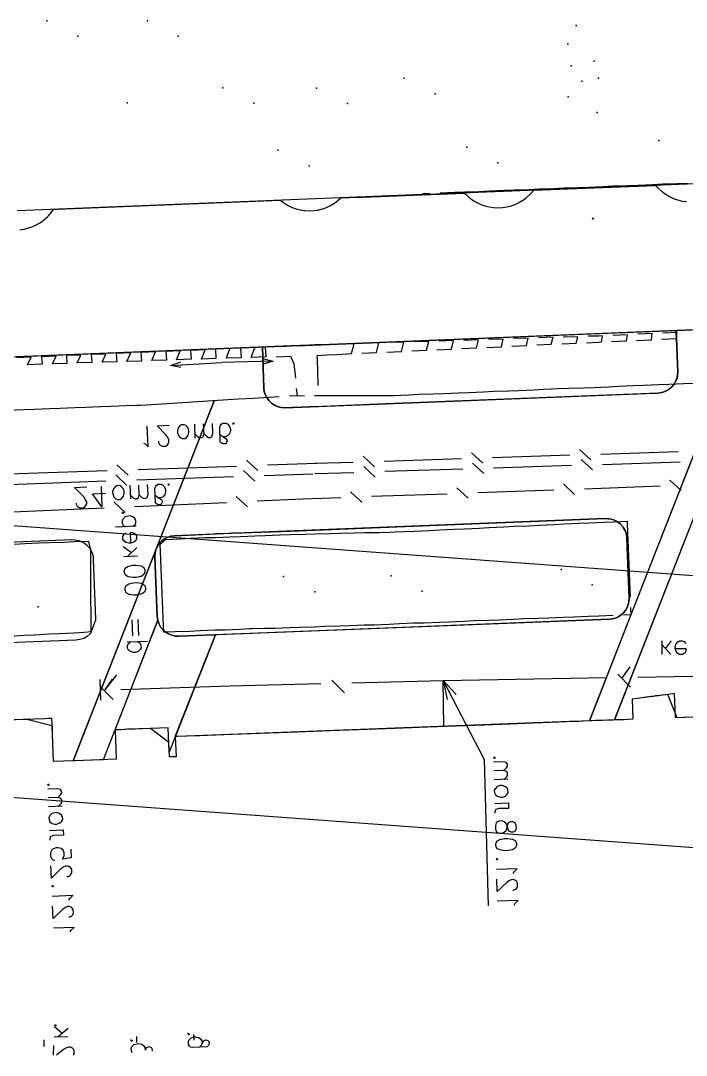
# Model space of a CAD drawing. Header units: metres. Extents: x 131 to 658, y 22 to 173.
# Drawn here: x 258.3 to 292.2, y 30.8 to 83.5 of the extents above; entities that cross this region are included whole.
import ezdxf

# ---------------------------------------------------------------- set-up
doc = ezdxf.new("R2010")
doc.units = ezdxf.units.M
for name, color, linetype in [('BOUNDARY', 7, 'Continuous'), ('BUILDING', 7, 'Continuous'), ('CURB', 7, 'Continuous'), ('ELECTR_CABLE', 7, 'Continuous'), ('ELECTR_CABLE_COMM', 7, 'Continuous'), ('GRASS', 7, 'Continuous'), ('OVERHEAD_POWER_LINE', 7, 'Continuous'), ('ROAD', 7, 'Continuous'), ('SEWER', 7, 'Continuous'), ('SIDEWALK_PATH', 7, 'Continuous'), ('TREE', 7, 'Continuous'), ('WATER_PIPELINE', 7, 'Continuous')]:
    doc.layers.add(name, color=color, linetype=linetype)

msp = doc.modelspace()

# ---------------------------------------------------------------- linework, layer by layer
at = {"layer": 'BOUNDARY'}
msp.add_lwpolyline([(295.107, 48.101), (291.778, 47.979), (291.301, 49.155), (289.481, 48.933), (289.481, 48.933), (289.526, 47.901), (289.526, 47.901), (289.06, 47.879), (287.395, 47.823), (284.066, 47.69), (282.402, 47.624), (279.072, 47.502), (277.408, 47.435), (274.079, 47.313), (272.414, 47.246), (269.085, 47.124), (267.421, 47.058), (266.189, 47.013), (266.189, 47.013), (266.234, 45.981), (266.234, 45.981), (265.89, 45.981), (265.89, 45.981), (265.867, 46.714), (264.924, 47.435), (263.115, 47.357), (263.115, 47.357), (263.171, 45.859), (263.171, 45.859), (263.149, 45.859), (261.484, 45.804), (259.975, 45.737), (259.975, 45.737), (259.908, 47.568), (258.61, 47.89), (256.335, 47.812)], dxfattribs=at)
at = {"layer": 'BUILDING'}
msp.add_lwpolyline([(366.981, 35.872), (247.865, 44.644), (248.882, 58.456), (367.998, 49.685)], close=True, dxfattribs=at)
at = {"layer": 'CURB'}
for points in [[(279.694, 74.755), (280.437, 74.788), (280.959, 74.811), (281.691, 74.833), (282.224, 74.855), (282.956, 74.888), (283.478, 74.911), (284.221, 74.933), (284.743, 74.955), (285.486, 74.988), (286.008, 75.01), (286.74, 75.033), (287.262, 75.055), (288.005, 75.088), (288.527, 75.11), (289.27, 75.132), (289.792, 75.155), (290.524, 75.188), (291.057, 75.21), (291.789, 75.232), (292.311, 75.255)], [(278.806, 74.722), (279.05, 74.733), (279.05, 74.733), (279.106, 74.733), (279.106, 74.733), (279.172, 74.733)], [(289.714, 67.232), (290.469, 67.265), (290.513, 67.576), (289.77, 67.542)], [(290.99, 67.287), (291.734, 67.32), (291.778, 67.631), (291.046, 67.598)], [(273.48, 64.923), (273.458, 65.678), (273.435, 66.2), (273.435, 66.211), (273.435, 66.211), (273.424, 66.466), (273.424, 66.466), (273.901, 66.488), (274.434, 66.51), (275.178, 66.555), (275.311, 67.054), (274.567, 67.032), (274.046, 67.021), (273.302, 66.999), (272.781, 66.976), (272.747, 66.976), (272.747, 66.976), (272.037, 66.943), (271.516, 66.921), (270.772, 66.888), (270.805, 66.388), (270.062, 66.355), (270.239, 66.865), (269.507, 66.832), (269.54, 66.344), (268.797, 66.322), (268.974, 66.81), (268.231, 66.777), (268.264, 66.299), (267.521, 66.277), (267.709, 66.754), (266.966, 66.721), (266.999, 66.266), (266.256, 66.244), (266.444, 66.699), (265.701, 66.666), (265.734, 66.222), (264.991, 66.2), (265.179, 66.643), (264.436, 66.61), (264.469, 66.177), (263.726, 66.155), (263.914, 66.588), (263.171, 66.566), (263.204, 66.144), (262.461, 66.122), (262.649, 66.532), (261.906, 66.51), (261.928, 66.1), (261.185, 66.078), (261.373, 66.477), (260.641, 66.455), (260.663, 66.055), (259.919, 66.033), (260.108, 66.433), (259.365, 66.399), (259.398, 66.022), (258.654, 65.989), (258.843, 66.377), (258.1, 66.344)], [(275.699, 66.577), (276.454, 66.61), (276.576, 67.098), (275.832, 67.076)], [(276.975, 66.632), (277.73, 66.666), (277.852, 67.143), (277.108, 67.121)], [(278.251, 66.699), (279.006, 66.732), (279.117, 67.176), (278.373, 67.154)], [(279.527, 66.754), (280.271, 66.788), (280.382, 67.221), (279.638, 67.198)], [(280.792, 66.81), (281.547, 66.854), (281.647, 67.265), (280.903, 67.232)], [(282.069, 66.876), (282.823, 66.91), (282.912, 67.298), (282.168, 67.276)], [(283.345, 66.932), (284.099, 66.965), (284.188, 67.343), (283.445, 67.32)], [(284.621, 66.999), (285.364, 67.032), (285.453, 67.387), (284.71, 67.354)], [(285.897, 67.054), (286.64, 67.087), (286.718, 67.42), (285.975, 67.398)], [(287.162, 67.11), (287.761, 67.143), (287.761, 67.143), (287.917, 67.154), (287.983, 67.465), (287.783, 67.454), (287.783, 67.454), (287.24, 67.442)], [(288.438, 67.176), (289.193, 67.209), (289.248, 67.52), (288.505, 67.487)], [(271.327, 66.399), (272.07, 66.422), (272.237, 66.033), (272.315, 65.301)], [(273.291, 64.413), (273.502, 64.413), (273.513, 64.413), (274.268, 64.413), (274.789, 64.413), (275.544, 64.413), (276.065, 64.413), (276.82, 64.413), (277.341, 64.424), (278.085, 64.457), (278.618, 64.48), (279.361, 64.502), (279.883, 64.524), (280.637, 64.557), (281.159, 64.579), (281.913, 64.613), (282.435, 64.635), (283.189, 64.657), (283.711, 64.679), (284.454, 64.713), (284.987, 64.735), (285.731, 64.768), (286.263, 64.79), (287.007, 64.813), (287.528, 64.835), (288.283, 64.868), (288.804, 64.89), (289.559, 64.923), (290.08, 64.946), (290.835, 64.979), (291.357, 64.99), (292.1, 65.023), (292.633, 65.046)], [(272.403, 64.402), (272.015, 64.38)], [(272.359, 64.779), (272.403, 64.402)], [(272.403, 64.402), (272.77, 64.413)], [(271.482, 64.346), (270.706, 64.302), (270.184, 64.269), (269.407, 64.224), (268.886, 64.191), (268.109, 64.147), (267.587, 64.113), (266.811, 64.069), (266.289, 64.036), (265.512, 63.98), (264.98, 63.947), (264.414, 63.914), (264.414, 63.914), (264.203, 63.914), (263.681, 63.891), (262.905, 63.858), (262.383, 63.836), (261.606, 63.803), (261.085, 63.792), (260.308, 63.758), (259.775, 63.736), (258.998, 63.703), (258.477, 63.681), (257.7, 63.658)], [(288.527, 53.194), (287.783, 53.161), (287.262, 53.139), (286.507, 53.117), (285.986, 53.094), (285.242, 53.061), (284.721, 53.039), (283.966, 53.017), (283.445, 52.994), (282.701, 52.961), (282.18, 52.939), (281.425, 52.917), (280.903, 52.895), (280.16, 52.861), (279.638, 52.839), (278.884, 52.806), (278.362, 52.795), (277.619, 52.761), (277.097, 52.739), (276.354, 52.706), (275.821, 52.695), (275.078, 52.673), (274.556, 52.65), (273.813, 52.628), (273.28, 52.606), (272.536, 52.584), (272.015, 52.573), (271.271, 52.539), (270.739, 52.528), (270.095, 52.506), (270.095, 52.506), (269.995, 52.506), (269.474, 52.484), (268.73, 52.451), (268.198, 52.44), (267.454, 52.406), (266.933, 52.384), (266.189, 52.362), (265.657, 52.34), (265.601, 52.34), (265.601, 52.34), (265.568, 53.017), (265.546, 53.538), (265.523, 54.293), (265.501, 54.814), (265.468, 55.558), (265.446, 56.079), (265.423, 56.823), (265.69, 57.078), (266.433, 57.111), (266.966, 57.134), (267.709, 57.167), (268.231, 57.178), (268.974, 57.211), (269.507, 57.233), (270.251, 57.267), (270.772, 57.278), (271.516, 57.311), (272.037, 57.333), (272.792, 57.344), (273.313, 57.367), (274.057, 57.378), (274.578, 57.389), (275.333, 57.411), (275.854, 57.422), (276.598, 57.433), (277.131, 57.444), (277.386, 57.455), (277.386, 57.455), (277.874, 57.478), (278.396, 57.5), (279.139, 57.533), (279.661, 57.566), (280.415, 57.6), (280.937, 57.622), (281.68, 57.655), (282.202, 57.677), (282.945, 57.722), (283.478, 57.744), (284.221, 57.777), (284.743, 57.799), (285.486, 57.833), (286.019, 57.866), (286.763, 57.899), (287.284, 57.921), (288.028, 57.955), (288.549, 57.977), (289.226, 58.01), (289.226, 58.01), (289.226, 57.932), (289.248, 57.411), (289.282, 56.667), (289.304, 56.146), (289.337, 55.391), (289.359, 54.87), (289.381, 54.126)], [(257.745, 52.14), (258.488, 52.184), (259.01, 52.207), (259.753, 52.251), (260.275, 52.284), (261.018, 52.318), (261.54, 52.351), (261.895, 52.373), (261.895, 52.373), (261.895, 52.75), (261.895, 53.283), (261.884, 54.015), (261.884, 54.548), (261.884, 55.28), (261.884, 55.813), (261.884, 56.545), (261.784, 56.978), (261.04, 56.945), (260.519, 56.923), (259.775, 56.901), (259.254, 56.878), (258.51, 56.845), (257.989, 56.823)], [(289.404, 53.605), (289.426, 53.227)], [(289.426, 53.227), (289.048, 53.216)]]:
    msp.add_lwpolyline(points, dxfattribs=at)
at = {"layer": 'ELECTR_CABLE'}
for points in [[(260.13, 32.277), (260.086, 32.244), (260.086, 32.244), (260.03, 32.288), (260.03, 32.288), (260.086, 32.332)], [(260.707, 31.678), (260.019, 31.7)], [(260.419, 31.866), (260.03, 32.199)], [(260.73, 32.121), (260.208, 31.689)], [(259.509, 31.2), (259.509, 31.544)], [(259.98, 30.755), (259.997, 31.256)], [(261.002, 30.768), (261.029, 30.812), (261.04, 30.99), (260.985, 31.078), (260.94, 31.123), (260.841, 31.178), (260.741, 31.178), (260.641, 31.134), (260.485, 31.056), (260.129, 30.754)]]:
    msp.add_lwpolyline(points, dxfattribs=at)
at = {"layer": 'ELECTR_CABLE_COMM'}
for points in [[(264.569, 61.994), (264.658, 61.95), (264.658, 61.95), (264.802, 61.805), (264.802, 61.805), (264.758, 62.859)], [(265.335, 62.083), (265.335, 62.027), (265.335, 62.027), (265.379, 61.927), (265.379, 61.927), (265.423, 61.883), (265.423, 61.883), (265.523, 61.839), (265.523, 61.839), (265.701, 61.839), (265.701, 61.839), (265.79, 61.894), (265.79, 61.894), (265.834, 61.95), (265.834, 61.95), (265.867, 62.049), (265.867, 62.049), (265.867, 62.149), (265.867, 62.149), (265.823, 62.249), (265.823, 62.249), (265.723, 62.393), (265.723, 62.393), (265.257, 62.871), (265.257, 62.871), (265.878, 62.904)], [(266.544, 62.227), (266.677, 62.227), (266.677, 62.227), (266.766, 62.282), (266.766, 62.282), (266.844, 62.393), (266.844, 62.393), (266.888, 62.538), (266.888, 62.538), (266.877, 62.638), (266.877, 62.638), (266.833, 62.793), (266.833, 62.793), (266.733, 62.882), (266.733, 62.882), (266.644, 62.926), (266.644, 62.926), (266.511, 62.926), (266.511, 62.926), (266.422, 62.871), (266.422, 62.871), (266.333, 62.771), (266.333, 62.771), (266.3, 62.615), (266.3, 62.615), (266.3, 62.515), (266.3, 62.515), (266.356, 62.371), (266.356, 62.371), (266.444, 62.271), (266.444, 62.271), (266.544, 62.227)], [(267.21, 62.249), (267.188, 62.948)], [(267.199, 62.449), (267.343, 62.305), (267.343, 62.305), (267.432, 62.26), (267.432, 62.26), (267.532, 62.271), (267.532, 62.271), (267.61, 62.316), (267.61, 62.316), (267.654, 62.471), (267.654, 62.471), (267.632, 62.97)], [(267.654, 62.471), (267.798, 62.327), (267.798, 62.327), (267.887, 62.282), (267.887, 62.282), (267.976, 62.282), (267.976, 62.282), (268.064, 62.338), (268.064, 62.338), (268.098, 62.493), (268.098, 62.493), (268.087, 62.993)], [(268.464, 62.449), (268.553, 62.36), (268.553, 62.36), (268.653, 62.316), (268.653, 62.316), (268.786, 62.216), (268.786, 62.216), (268.841, 62.116), (268.841, 62.116), (268.797, 62.016), (268.797, 62.016), (268.753, 61.961), (268.753, 61.961), (268.619, 61.961), (268.619, 61.961), (268.531, 62.005), (268.531, 62.005), (268.475, 62.049), (268.475, 62.049), (268.453, 62.804), (268.453, 62.804), (268.486, 62.904), (268.486, 62.904), (268.531, 62.959), (268.531, 62.959), (268.619, 63.004), (268.619, 63.004), (268.753, 63.015), (268.753, 63.015), (268.852, 62.97), (268.852, 62.97), (268.941, 62.871), (268.941, 62.871), (268.997, 62.726), (268.997, 62.726), (268.997, 62.626), (268.997, 62.626), (268.952, 62.471), (268.952, 62.471), (268.875, 62.371), (268.875, 62.371), (268.786, 62.316), (268.786, 62.316), (268.653, 62.316)], [(269.163, 62.926), (269.119, 62.982), (269.119, 62.982), (269.163, 63.026), (269.163, 63.026), (269.207, 62.982)], [(275.766, 61.317), (276.343, 60.784)], [(281.292, 61.495), (281.869, 60.962)], [(282.368, 61.25), (286.308, 61.384)], [(286.807, 61.672), (287.384, 61.139)], [(287.883, 61.428), (291.834, 61.561)], [(263.215, 60.884), (263.792, 60.352)], [(264.292, 60.64), (269.318, 60.818)], [(269.818, 61.117), (270.395, 60.585)], [(270.894, 60.873), (273.413, 60.962)], [(273.302, 60.962), (275.266, 61.017)], [(275.799, 60.795), (276.376, 60.252)], [(276.842, 61.073), (280.792, 61.206)], [(281.347, 60.973), (281.924, 60.44)], [(282.424, 60.729), (286.396, 60.862)], [(286.896, 61.151), (287.473, 60.618)], [(287.972, 60.906), (291.945, 61.04)], [(257.689, 60.418), (262.716, 60.585)], [(263.149, 60.363), (263.726, 59.819)], [(264.225, 60.119), (269.163, 60.285)], [(269.662, 60.585), (270.239, 60.052)], [(270.728, 60.341), (273.202, 60.429)], [(273.313, 60.44), (275.3, 60.496)], [(276.875, 60.551), (280.848, 60.673)], [(257.711, 59.886), (262.649, 60.063)], [(261.129, 58.92), (261.129, 58.876), (261.129, 58.876), (261.185, 58.776), (261.185, 58.776), (261.229, 58.731), (261.229, 58.731), (261.318, 58.687), (261.318, 58.687), (261.495, 58.687), (261.495, 58.687), (261.584, 58.743), (261.584, 58.743), (261.628, 58.798), (261.628, 58.798), (261.673, 58.898), (261.673, 58.898), (261.673, 58.998), (261.673, 58.998), (261.617, 59.098), (261.617, 59.098), (261.517, 59.242), (261.517, 59.242), (261.051, 59.719), (261.051, 59.719), (261.684, 59.752)], [(262.405, 59.775), (262.438, 58.731), (262.438, 58.731), (261.961, 59.408), (261.961, 59.408), (262.638, 59.442)], [(263.237, 59.109), (263.371, 59.12), (263.371, 59.12), (263.459, 59.175), (263.459, 59.175), (263.548, 59.275), (263.548, 59.275), (263.581, 59.431), (263.581, 59.431), (263.581, 59.53), (263.581, 59.53), (263.526, 59.675), (263.526, 59.675), (263.437, 59.775), (263.437, 59.775), (263.348, 59.819), (263.348, 59.819), (263.204, 59.808), (263.204, 59.808), (263.115, 59.752), (263.115, 59.752), (263.038, 59.653), (263.038, 59.653), (262.993, 59.497), (262.993, 59.497), (263.004, 59.397), (263.004, 59.397), (263.049, 59.253), (263.049, 59.253), (263.149, 59.153), (263.149, 59.153), (263.237, 59.109)], [(263.914, 59.142), (263.881, 59.841)], [(263.903, 59.342), (264.047, 59.198), (264.047, 59.198), (264.136, 59.153), (264.136, 59.153), (264.225, 59.153), (264.225, 59.153), (264.314, 59.209), (264.314, 59.209), (264.347, 59.353), (264.347, 59.353), (264.336, 59.852)], [(264.347, 59.353), (264.491, 59.209), (264.491, 59.209), (264.58, 59.164), (264.58, 59.164), (264.669, 59.175), (264.669, 59.175), (264.758, 59.22), (264.758, 59.22), (264.802, 59.375), (264.802, 59.375), (264.78, 59.874)], [(265.157, 59.342), (265.257, 59.242), (265.257, 59.242), (265.346, 59.198), (265.346, 59.198), (265.49, 59.109), (265.49, 59.109), (265.534, 59.009), (265.534, 59.009), (265.49, 58.909), (265.49, 58.909), (265.446, 58.854), (265.446, 58.854), (265.312, 58.842), (265.312, 58.842), (265.224, 58.898), (265.224, 58.898), (265.179, 58.942), (265.179, 58.942), (265.146, 59.686), (265.146, 59.686), (265.19, 59.786), (265.19, 59.786), (265.235, 59.841), (265.235, 59.841), (265.324, 59.897), (265.324, 59.897), (265.457, 59.897), (265.457, 59.897), (265.546, 59.852), (265.546, 59.852), (265.634, 59.763), (265.634, 59.763), (265.69, 59.608), (265.69, 59.608), (265.69, 59.508), (265.69, 59.508), (265.657, 59.364), (265.657, 59.364), (265.568, 59.253), (265.568, 59.253), (265.479, 59.209), (265.479, 59.209), (265.346, 59.198)], [(265.856, 59.819), (265.812, 59.863), (265.812, 59.863), (265.856, 59.919), (265.856, 59.919), (265.901, 59.874)], [(280.548, 59.708), (281.125, 59.175)], [(285.986, 59.908), (286.552, 59.375)], [(287.051, 59.664), (290.913, 59.808)], [(291.412, 60.107), (291.989, 59.564)], [(269.285, 59.264), (269.873, 58.743)], [(270.362, 59.042), (272.692, 59.142)], [(272.692, 59.142), (274.623, 59.209)], [(275.122, 59.508), (275.699, 58.976)], [(276.198, 59.275), (280.049, 59.408)], [(281.625, 59.464), (285.486, 59.608)], [(257.9, 58.476), (262.56, 58.687)], [(263.06, 58.987), (263.637, 58.454)], [(264.125, 58.754), (268.797, 58.965)], [(264.236, 31.411), (264.225, 31.711)], [(266.922, 31.855), (266.877, 31.8), (266.877, 31.8), (266.822, 31.844), (266.822, 31.844), (266.866, 31.899)], [(267.421, 31.167), (267.51, 31.256), (267.51, 31.256), (267.554, 31.356), (267.554, 31.356), (267.643, 31.489), (267.643, 31.489), (267.743, 31.544), (267.743, 31.544), (267.843, 31.511), (267.843, 31.511), (267.898, 31.467), (267.898, 31.467), (267.909, 31.334), (267.909, 31.334), (267.865, 31.234), (267.865, 31.234), (267.82, 31.189), (267.82, 31.189), (267.066, 31.145), (267.066, 31.145), (266.966, 31.178), (266.966, 31.178), (266.91, 31.223), (266.91, 31.223), (266.855, 31.311), (266.855, 31.311), (266.855, 31.445), (266.855, 31.445), (266.888, 31.533), (266.888, 31.533), (266.988, 31.633), (266.988, 31.633), (267.132, 31.689), (267.132, 31.689), (267.232, 31.689), (267.232, 31.689), (267.388, 31.655), (267.388, 31.655), (267.487, 31.578), (267.487, 31.578), (267.543, 31.489), (267.543, 31.489), (267.554, 31.356)], [(267.121, 31.811), (267.132, 31.533)], [(264.014, 31.522), (263.97, 31.467), (263.97, 31.467), (263.914, 31.511), (263.914, 31.511), (263.959, 31.555)], [(263.999, 30.895), (263.948, 30.967), (263.937, 31.112), (263.981, 31.2), (264.081, 31.3), (264.225, 31.345), (264.325, 31.356), (264.48, 31.322), (264.58, 31.234), (264.636, 31.156), (264.647, 31.012)], [(264.647, 31.012), (264.735, 31.156), (264.835, 31.211), (264.935, 31.167), (264.991, 31.123), (265.002, 30.99), (264.995, 30.977)]]:
    msp.add_lwpolyline(points, dxfattribs=at)
at = {"layer": 'GRASS'}
for points in [[(361.621, 77.951), (345.575, 77.319), (343.511, 77.23), (329.23, 76.664), (307.857, 75.82), (304.007, 75.665), (303.985, 75.665), (293.998, 75.266), (279.084, 74.678), (279.028, 74.678), (278.784, 74.666), (278.407, 74.655), (258.122, 73.845)], [(253.117, 56.756), (260.918, 57.067), (261.085, 57.056), (261.262, 57.023), (261.418, 56.956), (261.562, 56.878), (261.684, 56.778), (261.795, 56.656), (261.884, 56.523), (261.95, 56.379), (261.995, 56.224), (262.006, 56.057), (262.128, 53.017), (262.128, 52.961), (261.895, 52.373), (261.861, 52.273), (261.85, 52.262), (261.695, 52.129), (261.517, 52.029), (261.329, 51.962), (261.118, 51.929), (252.951, 51.607)]]:
    msp.add_lwpolyline(points, dxfattribs=at)
for points in [[(271.604, 63.803), (271.427, 63.847), (271.249, 63.925), (271.094, 64.025), (270.961, 64.158), (270.85, 64.313), (270.772, 64.469), (270.728, 64.624), (270.706, 64.801), (270.65, 66.377), (270.628, 66.888), (270.628, 66.899), (271.859, 66.942), (272.414, 66.965), (272.536, 66.965), (272.814, 66.976), (273.583, 67.007), (273.635, 67.01), (273.648, 67.01), (287.828, 67.576), (291.734, 67.731), (291.734, 67.631), (291.745, 67.32), (291.812, 65.634), (291.8, 65.467), (291.8, 65.423), (291.778, 65.301), (291.712, 65.145), (291.701, 65.134), (291.634, 65.001), (291.512, 64.857), (291.357, 64.724), (291.19, 64.635), (291.002, 64.568), (290.802, 64.546), (276.931, 63.991), (273.28, 63.847), (273.069, 63.847), (272.159, 63.803), (271.793, 63.792)], [(265.368, 52.75), (265.301, 52.95), (265.268, 53.139), (265.146, 56.179), (265.157, 56.257), (265.168, 56.379), (265.19, 56.479), (265.213, 56.579), (265.301, 56.756), (265.324, 56.801), (265.412, 56.923), (265.501, 57), (265.59, 57.078), (265.767, 57.178), (265.956, 57.245), (266.156, 57.267), (269.041, 57.389), (269.574, 57.411), (272.059, 57.5), (277.486, 57.722), (288.127, 58.143), (288.283, 58.132), (288.438, 58.11), (288.582, 58.055), (288.716, 57.988), (288.882, 57.866), (289.015, 57.711), (289.126, 57.533), (289.193, 57.344), (289.215, 57.134), (289.326, 54.293), (289.337, 54.093), (289.337, 54.049), (289.326, 53.893), (289.304, 53.827), (289.27, 53.694), (289.182, 53.505), (289.171, 53.483), (289.06, 53.35), (289.037, 53.316), (288.904, 53.205), (288.771, 53.128), (288.638, 53.061), (288.483, 53.028), (288.327, 53.006), (276.043, 52.517), (270.006, 52.284), (266.367, 52.14), (266.189, 52.14), (266.012, 52.184), (265.845, 52.251), (265.701, 52.34), (265.59, 52.429), (265.457, 52.584)]]:
    msp.add_lwpolyline(points, close=True, dxfattribs=at)
at = {"layer": 'OVERHEAD_POWER_LINE'}
for points in [[(266.478, 65.844), (265.945, 65.955), (265.945, 65.955), (266.467, 66.133)], [(265.945, 65.955), (268.564, 66.1)], [(271.183, 66.177), (268.564, 66.1)], [(270.661, 66.299), (271.183, 66.177), (271.183, 66.177), (270.672, 66.022)]]:
    msp.add_lwpolyline(points, dxfattribs=at)
at = {"layer": 'ROAD'}
for points in [[(258.268, 72.877), (258.337, 72.887), (258.49, 72.91), (258.491, 72.91), (258.6, 72.937), (258.709, 72.964), (258.71, 72.965), (258.922, 73.04), (258.922, 73.041), (258.922, 73.041), (258.922, 73.041), (258.924, 73.042), (259.126, 73.137), (259.127, 73.137), (259.261, 73.218), (259.319, 73.253), (259.32, 73.253), (259.501, 73.387), (259.501, 73.388), (259.501, 73.388), (259.51, 73.396), (259.668, 73.539), (259.669, 73.54), (259.717, 73.593), (259.792, 73.676), (259.82, 73.707), (259.821, 73.708), (259.954, 73.887), (259.955, 73.888), (259.972, 73.917), (259.977, 73.925), (259.977, 73.926), (259.977, 73.926), (259.978, 73.926), (260.174, 73.934), (271.546, 74.379), (271.548, 74.378), (271.563, 74.364), (271.564, 74.364), (271.684, 74.275), (271.744, 74.23), (271.745, 74.229), (271.804, 74.194), (271.938, 74.114), (271.939, 74.113), (272.142, 74.017), (272.143, 74.017), (272.354, 73.941), (272.355, 73.941), (272.4, 73.93), (272.492, 73.907), (272.573, 73.886), (272.574, 73.886), (272.626, 73.878), (272.779, 73.856), (272.797, 73.853), (272.798, 73.853), (273.022, 73.842), (273.023, 73.842), (273.247, 73.853), (273.248, 73.853), (273.249, 73.853), (273.452, 73.883), (273.471, 73.886), (273.472, 73.886), (273.514, 73.897), (273.691, 73.941), (273.691, 73.941), (273.759, 73.965), (273.903, 74.017), (273.903, 74.017), (273.903, 74.017), (273.903, 74.017), (273.976, 74.051), (274.106, 74.113), (274.106, 74.113), (274.108, 74.114), (274.279, 74.216), (274.3, 74.229), (274.301, 74.229), (274.301, 74.23), (274.482, 74.364), (274.502, 74.382), (274.63, 74.498), (274.63, 74.498), (274.631, 74.499), (274.632, 74.499), (275.499, 74.533), (275.721, 74.544), (275.776, 74.544), (275.777, 74.544), (280.944, 74.75), (280.945, 74.75), (281.017, 74.671), (281.184, 74.519), (281.365, 74.385), (281.559, 74.269), (281.763, 74.172), (281.976, 74.096), (282.195, 74.041), (282.418, 74.008), (282.418, 74.008), (282.418, 74.008), (282.643, 73.997), (282.644, 73.997), (282.868, 74.008), (282.868, 74.008), (282.869, 74.008), (283.092, 74.041), (283.267, 74.085), (283.311, 74.096), (283.312, 74.096), (283.517, 74.17), (283.523, 74.172), (283.523, 74.172), (283.523, 74.172), (283.728, 74.269), (283.728, 74.269), (283.728, 74.269), (283.739, 74.275), (283.921, 74.385), (283.922, 74.385), (283.922, 74.385), (284.102, 74.519), (284.102, 74.519), (284.27, 74.671), (284.27, 74.671), (284.27, 74.671), (284.319, 74.725), (284.417, 74.833), (284.421, 74.838), (284.421, 74.838), (284.422, 74.839), (284.429, 74.848), (284.455, 74.883), (284.459, 74.888), (284.459, 74.889), (284.46, 74.889), (284.461, 74.89), (290.66, 75.136), (290.699, 75.134), (290.7, 75.134), (290.701, 75.133), (290.702, 75.133), (290.788, 75.038), (290.848, 74.971), (290.849, 74.97), (291.008, 74.827), (291.016, 74.819), (291.197, 74.685), (291.198, 74.684), (291.198, 74.684), (291.256, 74.649), (291.39, 74.569), (291.391, 74.568), (291.594, 74.473), (291.595, 74.472), (291.595, 74.472), (291.595, 74.472), (291.807, 74.396), (291.808, 74.396), (291.985, 74.352), (292.026, 74.341), (292.027, 74.341), (292.047, 74.338), (292.235, 74.31), (292.249, 74.308), (292.25, 74.308)], [(295.14, 67.864), (272.814, 66.976), (272.813, 66.976), (272.747, 66.976), (272.536, 66.965), (257.212, 66.366)]]:
    msp.add_lwpolyline(points, dxfattribs=at)
at = {"layer": 'SEWER'}
for points in [[(263.559, 58.443), (263.515, 58.399), (263.515, 58.399), (263.459, 58.432), (263.459, 58.432), (263.515, 58.487)], [(264.036, 57.744), (264.136, 57.833), (264.136, 57.833), (264.181, 57.921), (264.181, 57.921), (264.181, 58.066), (264.181, 58.066), (264.125, 58.143), (264.125, 58.143), (264.025, 58.232), (264.025, 58.232), (263.87, 58.276), (263.87, 58.276), (263.77, 58.265), (263.77, 58.265), (263.626, 58.221), (263.626, 58.221), (263.526, 58.121), (263.526, 58.121), (263.482, 58.032), (263.482, 58.032), (263.482, 57.899), (263.482, 57.899), (263.537, 57.81), (263.537, 57.81), (263.637, 57.722)], [(264.192, 57.744), (263.138, 57.699)], [(263.925, 56.878), (263.903, 57.422), (263.903, 57.422), (264.003, 57.422), (264.003, 57.422), (264.103, 57.378), (264.103, 57.378), (264.158, 57.344), (264.158, 57.344), (264.214, 57.256), (264.214, 57.256), (264.214, 57.122), (264.214, 57.122), (264.17, 57.023), (264.17, 57.023), (264.07, 56.934), (264.07, 56.934), (263.925, 56.878), (263.925, 56.878), (263.826, 56.878), (263.826, 56.878), (263.67, 56.912), (263.67, 56.912), (263.57, 57), (263.57, 57), (263.515, 57.089), (263.515, 57.089), (263.515, 57.222), (263.515, 57.222), (263.559, 57.311), (263.559, 57.311), (263.659, 57.411)], [(263.948, 56.39), (263.537, 56.69)], [(264.236, 56.667), (263.759, 56.201)], [(264.258, 56.224), (263.559, 56.19)], [(264.636, 55.425), (264.591, 55.291), (264.591, 55.291), (264.447, 55.192), (264.447, 55.192), (264.203, 55.136), (264.203, 55.136), (264.047, 55.136), (264.047, 55.136), (263.792, 55.169), (263.792, 55.169), (263.648, 55.247), (263.648, 55.247), (263.593, 55.38), (263.593, 55.38), (263.581, 55.469), (263.581, 55.469), (263.626, 55.613), (263.626, 55.613), (263.77, 55.702), (263.77, 55.702), (264.025, 55.758), (264.025, 55.758), (264.17, 55.769), (264.17, 55.769), (264.425, 55.735), (264.425, 55.735), (264.58, 55.647), (264.58, 55.647), (264.636, 55.513), (264.636, 55.513), (264.636, 55.425)], [(264.669, 54.526), (264.625, 54.393), (264.625, 54.393), (264.48, 54.293), (264.48, 54.293), (264.236, 54.237), (264.236, 54.237), (264.081, 54.237), (264.081, 54.237), (263.837, 54.271), (263.837, 54.271), (263.681, 54.348), (263.681, 54.348), (263.626, 54.481), (263.626, 54.481), (263.626, 54.57), (263.626, 54.57), (263.67, 54.714), (263.67, 54.714), (263.814, 54.803), (263.814, 54.803), (264.059, 54.859), (264.059, 54.859), (264.214, 54.87), (264.214, 54.87), (264.458, 54.837), (264.458, 54.837), (264.613, 54.748), (264.613, 54.748), (264.669, 54.615), (264.669, 54.615), (264.669, 54.526)], [(264.025, 52.162), (263.992, 52.972)], [(264.325, 52.173), (264.292, 52.983)], [(264.78, 51.874), (263.737, 51.84)], [(264.281, 51.863), (264.391, 51.774), (264.391, 51.774), (264.436, 51.685), (264.436, 51.685), (264.447, 51.552), (264.447, 51.552), (264.403, 51.463), (264.403, 51.463), (264.303, 51.363), (264.303, 51.363), (264.158, 51.308), (264.158, 51.308), (264.059, 51.308), (264.059, 51.308), (263.903, 51.352), (263.903, 51.352), (263.803, 51.43), (263.803, 51.43), (263.748, 51.519), (263.748, 51.519), (263.748, 51.652), (263.748, 51.652), (263.792, 51.752), (263.792, 51.752), (263.881, 51.84)], [(291.013, 51.197), (291.013, 51.896)], [(291.19, 51.496), (291.501, 51.907)], [(291.69, 51.507), (292.222, 51.507), (292.222, 51.507), (292.233, 51.408), (292.233, 51.408), (292.189, 51.308), (292.189, 51.308), (292.144, 51.263), (292.144, 51.263), (292.056, 51.208), (292.056, 51.208), (291.911, 51.208), (291.911, 51.208), (291.823, 51.252), (291.823, 51.252), (291.734, 51.352), (291.734, 51.352), (291.69, 51.507), (291.69, 51.507), (291.69, 51.607), (291.69, 51.607), (291.734, 51.752), (291.734, 51.752), (291.823, 51.851), (291.823, 51.851), (291.911, 51.907), (291.911, 51.907), (292.045, 51.907), (292.045, 51.907), (292.133, 51.863), (292.133, 51.863), (292.222, 51.763)], [(291.468, 51.208), (291.013, 51.696)], [(262.616, 49.399), (263.215, 50.165)], [(288.76, 50.198), (289.404, 49.543)], [(288.96, 49.987), (289.381, 50.575)], [(289.781, 50.054), (298.137, 50.209)], [(262.394, 48.878), (262.361, 49.921)], [(262.583, 49.344), (262.993, 49.943)], [(268.952, 49.599), (273.613, 49.721)], [(274.168, 49.887), (274.811, 49.244)], [(275.189, 49.754), (279.849, 49.876)], [(279.849, 49.876), (288.205, 50.032)], [(279.883, 47.524), (279.849, 49.876)], [(280.515, 49.155), (279.849, 49.876), (279.849, 49.876), (281.947, 45.848), (281.947, 45.848), (282.146, 38.38)], [(279.849, 49.876), (280.06, 48.911)], [(262.372, 49.554), (263.027, 48.9)], [(263.404, 49.421), (268.952, 49.599)], [(282.512, 45.948), (282.468, 45.893), (282.468, 45.893), (282.413, 45.937), (282.413, 45.937), (282.468, 45.981)], [(282.934, 45.282), (283.078, 45.415), (283.078, 45.415), (283.123, 45.515), (283.123, 45.515), (283.123, 45.604), (283.123, 45.604), (283.067, 45.693), (283.067, 45.693), (282.923, 45.726), (282.923, 45.726), (282.424, 45.715)], [(282.945, 44.827), (283.09, 44.971), (283.09, 44.971), (283.134, 45.06), (283.134, 45.06), (283.134, 45.149), (283.134, 45.149), (283.09, 45.238), (283.09, 45.238), (282.934, 45.282), (282.934, 45.282), (282.435, 45.271)], [(259.775, 44.561), (259.731, 44.517), (259.731, 44.517), (259.675, 44.561), (259.675, 44.561), (259.72, 44.605)], [(260.197, 43.906), (260.341, 44.039), (260.341, 44.039), (260.397, 44.139), (260.397, 44.139), (260.386, 44.228), (260.386, 44.228), (260.33, 44.317), (260.33, 44.317), (260.186, 44.35), (260.186, 44.35), (259.686, 44.328)], [(283.145, 44.838), (282.446, 44.816)], [(283.167, 44.161), (283.156, 44.295), (283.156, 44.295), (283.112, 44.383), (283.112, 44.383), (283.001, 44.472), (283.001, 44.472), (282.856, 44.517), (282.856, 44.517), (282.757, 44.517), (282.757, 44.517), (282.601, 44.461), (282.601, 44.461), (282.512, 44.372), (282.512, 44.372), (282.457, 44.283), (282.457, 44.283), (282.468, 44.139), (282.468, 44.139), (282.512, 44.05), (282.512, 44.05), (282.623, 43.973), (282.623, 43.973), (282.768, 43.928), (282.768, 43.928), (282.868, 43.928), (282.868, 43.928), (283.023, 43.984), (283.023, 43.984), (283.112, 44.073), (283.112, 44.073), (283.167, 44.161)], [(260.219, 43.451), (260.363, 43.596), (260.363, 43.596), (260.408, 43.684), (260.408, 43.684), (260.408, 43.773), (260.408, 43.773), (260.352, 43.862), (260.352, 43.862), (260.197, 43.906), (260.197, 43.906), (259.698, 43.884)], [(260.419, 43.462), (259.72, 43.429)], [(282.479, 43.607), (283.178, 43.629), (283.178, 43.629), (283.189, 43.351), (283.189, 43.351), (282.69, 43.34), (282.69, 43.34), (282.535, 43.296), (282.535, 43.296), (282.49, 43.196), (282.49, 43.196), (282.49, 43.107)], [(260.452, 42.785), (260.441, 42.919), (260.441, 42.919), (260.386, 43.007), (260.386, 43.007), (260.286, 43.096), (260.286, 43.096), (260.13, 43.141), (260.13, 43.141), (260.03, 43.129), (260.03, 43.129), (259.886, 43.085), (259.886, 43.085), (259.786, 42.985), (259.786, 42.985), (259.742, 42.896), (259.742, 42.896), (259.753, 42.763), (259.753, 42.763), (259.797, 42.674), (259.797, 42.674), (259.908, 42.586), (259.908, 42.586), (260.053, 42.552), (260.053, 42.552), (260.153, 42.552), (260.153, 42.552), (260.308, 42.608), (260.308, 42.608), (260.397, 42.697), (260.397, 42.697), (260.452, 42.785)], [(259.775, 42.219), (260.474, 42.253), (260.474, 42.253), (260.485, 41.986), (260.485, 41.986), (259.986, 41.964), (259.986, 41.964), (259.831, 41.909), (259.831, 41.909), (259.786, 41.82), (259.786, 41.82), (259.786, 41.731)], [(283.567, 42.33), (283.522, 42.197), (283.522, 42.197), (283.422, 42.142), (283.422, 42.142), (283.323, 42.142), (283.323, 42.142), (283.223, 42.186), (283.223, 42.186), (283.167, 42.275), (283.167, 42.275), (283.112, 42.453), (283.112, 42.453), (283.056, 42.586), (283.056, 42.586), (282.956, 42.674), (282.956, 42.674), (282.856, 42.719), (282.856, 42.719), (282.701, 42.708), (282.701, 42.708), (282.601, 42.663), (282.601, 42.663), (282.557, 42.619), (282.557, 42.619), (282.512, 42.486), (282.512, 42.486), (282.512, 42.297), (282.512, 42.297), (282.568, 42.164), (282.568, 42.164), (282.623, 42.12), (282.623, 42.12), (282.723, 42.086), (282.723, 42.086), (282.868, 42.086), (282.868, 42.086), (282.967, 42.131), (282.967, 42.131), (283.067, 42.231), (283.067, 42.231), (283.112, 42.364), (283.112, 42.364), (283.156, 42.541), (283.156, 42.541), (283.2, 42.63), (283.2, 42.63), (283.3, 42.686), (283.3, 42.686), (283.4, 42.686), (283.4, 42.686), (283.5, 42.641), (283.5, 42.641), (283.556, 42.508), (283.556, 42.508), (283.567, 42.33)], [(283.589, 41.476), (283.544, 41.343), (283.544, 41.343), (283.389, 41.243), (283.389, 41.243), (283.145, 41.199), (283.145, 41.199), (282.99, 41.187), (282.99, 41.187), (282.746, 41.232), (282.746, 41.232), (282.59, 41.31), (282.59, 41.31), (282.535, 41.454), (282.535, 41.454), (282.535, 41.543), (282.535, 41.543), (282.579, 41.676), (282.579, 41.676), (282.734, 41.765), (282.734, 41.765), (282.979, 41.82), (282.979, 41.82), (283.123, 41.82), (283.123, 41.82), (283.378, 41.787), (283.378, 41.787), (283.533, 41.698), (283.533, 41.698), (283.589, 41.565), (283.589, 41.565), (283.589, 41.476)], [(260.863, 41.276), (260.874, 40.832), (260.874, 40.832), (260.43, 40.766), (260.43, 40.766), (260.474, 40.81), (260.474, 40.81), (260.519, 40.943), (260.519, 40.943), (260.519, 41.088), (260.519, 41.088), (260.463, 41.221), (260.463, 41.221), (260.363, 41.298), (260.363, 41.298), (260.208, 41.343), (260.208, 41.343), (260.108, 41.332), (260.108, 41.332), (259.964, 41.287), (259.964, 41.287), (259.864, 41.187), (259.864, 41.187), (259.82, 41.054), (259.82, 41.054), (259.82, 40.921), (259.82, 40.921), (259.875, 40.788), (259.875, 40.788), (259.931, 40.744), (259.931, 40.744), (260.03, 40.699)], [(282.657, 40.777), (282.612, 40.733), (282.612, 40.733), (282.557, 40.777), (282.557, 40.777), (282.601, 40.821)], [(260.663, 39.878), (260.718, 39.878), (260.718, 39.878), (260.818, 39.922), (260.818, 39.922), (260.863, 39.978), (260.863, 39.978), (260.907, 40.067), (260.907, 40.067), (260.907, 40.244), (260.907, 40.244), (260.852, 40.333), (260.852, 40.333), (260.796, 40.377), (260.796, 40.377), (260.696, 40.411), (260.696, 40.411), (260.596, 40.411), (260.596, 40.411), (260.497, 40.366), (260.497, 40.366), (260.352, 40.266), (260.352, 40.266), (259.875, 39.8), (259.875, 39.8), (259.842, 40.422)], [(283.422, 40.033), (283.478, 40.122), (283.478, 40.122), (283.622, 40.266), (283.622, 40.266), (282.568, 40.233)], [(283.4, 39.179), (283.445, 39.179), (283.445, 39.179), (283.544, 39.223), (283.544, 39.223), (283.6, 39.279), (283.6, 39.279), (283.644, 39.368), (283.644, 39.368), (283.644, 39.545), (283.644, 39.545), (283.589, 39.634), (283.589, 39.634), (283.533, 39.678), (283.533, 39.678), (283.434, 39.723), (283.434, 39.723), (283.334, 39.712), (283.334, 39.712), (283.234, 39.667), (283.234, 39.667), (283.09, 39.578), (283.09, 39.578), (282.601, 39.112), (282.601, 39.112), (282.59, 39.745)], [(259.986, 39.401), (259.942, 39.345), (259.942, 39.345), (259.886, 39.39), (259.886, 39.39), (259.942, 39.434)], [(260.763, 38.669), (260.818, 38.757), (260.818, 38.757), (260.963, 38.902), (260.963, 38.902), (259.908, 38.857)], [(283.467, 38.413), (283.522, 38.513), (283.522, 38.513), (283.667, 38.646), (283.667, 38.646), (282.612, 38.613)], [(260.752, 37.814), (260.807, 37.814), (260.807, 37.814), (260.896, 37.858), (260.896, 37.858), (260.951, 37.903), (260.951, 37.903), (260.996, 38.003), (260.996, 38.003), (260.985, 38.18), (260.985, 38.18), (260.929, 38.269), (260.929, 38.269), (260.885, 38.313), (260.885, 38.313), (260.785, 38.347), (260.785, 38.347), (260.685, 38.347), (260.685, 38.347), (260.585, 38.302), (260.585, 38.302), (260.441, 38.202), (260.441, 38.202), (259.953, 37.736), (259.953, 37.736), (259.931, 38.358)], [(260.829, 37.048), (260.885, 37.137), (260.885, 37.137), (261.029, 37.281), (261.029, 37.281), (259.975, 37.237)]]:
    msp.add_lwpolyline(points, dxfattribs=at)
at = {"layer": 'SIDEWALK_PATH'}
for points in [[(251.375, 66.133), (272.536, 66.965), (270.628, 66.886), (270.65, 66.377), (270.706, 64.801), (270.728, 64.624), (270.772, 64.469), (270.85, 64.313), (270.961, 64.158), (271.094, 64.025), (271.249, 63.925), (271.427, 63.847), (271.604, 63.803), (271.793, 63.792), (290.635, 64.535), (290.791, 64.546), (290.802, 64.546), (290.968, 64.568), (291.002, 64.568), (291.157, 64.624), (291.19, 64.635), (291.351, 64.721), (291.357, 64.735), (291.512, 64.857), (291.634, 65.001), (291.701, 65.134), (291.707, 65.14), (291.783, 65.334), (291.8, 65.467), (291.812, 65.634), (291.745, 67.32), (291.734, 67.631), (291.734, 67.731), (291.767, 67.731), (293.299, 67.798)], [(293.964, 64.801), (289.426, 53.227), (287.306, 47.812), (286.929, 47.801), (286.785, 47.79), (286.685, 47.79), (286.563, 47.79), (286.43, 47.779), (286.285, 47.779), (266.3, 47.013), (266.189, 47.013), (268.231, 52.207), (268.342, 52.218), (288.327, 53.006), (288.483, 53.028), (288.638, 53.061), (288.771, 53.128), (288.904, 53.205), (289.037, 53.316), (289.06, 53.35), (289.148, 53.461), (289.182, 53.505), (289.27, 53.694), (289.326, 53.893), (289.337, 54.093), (289.215, 57.134), (289.193, 57.344), (289.126, 57.533), (289.071, 57.622), (289.015, 57.711), (288.882, 57.866), (288.716, 57.988), (288.605, 58.043), (288.582, 58.055), (288.46, 58.099), (288.438, 58.11), (288.294, 58.132), (288.283, 58.132), (288.127, 58.143), (269.296, 57.4), (269.097, 57.389), (268.886, 57.378), (268.686, 57.367), (268.486, 57.367), (268.298, 57.355), (268.12, 57.344), (266.156, 57.267), (265.956, 57.245), (265.767, 57.178), (265.59, 57.078), (265.501, 57), (265.412, 56.923), (265.324, 56.801), (265.301, 56.756), (265.246, 56.645), (265.213, 56.579), (268.175, 64.146), (268.175, 64.146), (260.974, 45.782), (259.975, 45.737), (259.931, 47.169), (259.931, 47.18), (259.919, 47.269), (259.919, 47.435), (259.908, 47.668), (259.897, 47.934), (259.886, 47.934), (259.731, 47.934), (259.553, 47.923), (257.29, 47.846)], [(297.904, 48.212), (291.701, 47.968), (291.69, 48.4), (291.667, 48.833), (291.656, 49.199), (291.612, 49.199), (291.412, 49.177), (291.201, 49.144), (291.013, 49.122), (290.835, 49.099), (290.68, 49.088), (290.558, 49.066), (290.458, 49.055), (289.503, 48.933), (289.484, 48.933), (289.481, 48.926), (289.481, 48.9), (289.503, 48.489), (289.526, 47.901), (289.27, 47.89), (289.082, 47.879), (289.071, 47.879), (288.682, 47.868), (288.605, 47.868), (288.594, 47.868), (288.582, 47.868), (292.422, 57.666)]]:
    msp.add_lwpolyline(points, dxfattribs=at)
for points in [[(288.582, 47.868), (287.861, 47.834), (287.661, 47.834), (287.451, 47.823), (287.306, 47.812), (293.964, 64.801), (294.086, 64.746), (294.275, 64.702), (294.475, 64.69), (295.185, 64.724)], [(265.202, 56.545), (265.168, 56.379), (265.146, 56.179), (265.268, 53.139), (265.301, 52.95), (262.516, 45.837), (262.405, 45.837), (261.074, 45.782), (261.007, 45.782), (260.985, 45.782), (260.974, 45.782), (265.213, 56.579)], [(263.948, 47.391), (263.759, 47.391), (263.648, 47.379), (263.615, 47.379), (263.415, 47.368), (263.249, 47.368), (263.115, 47.357), (265.301, 52.95), (265.368, 52.75), (265.457, 52.584), (265.59, 52.429), (265.623, 52.406), (265.701, 52.34), (265.845, 52.251), (266.012, 52.184), (266.189, 52.14), (266.367, 52.14), (267.687, 52.184), (268.231, 52.207), (265.878, 46.225), (265.834, 47.468), (264.514, 47.413), (264.325, 47.413), (264.136, 47.402)]]:
    msp.add_lwpolyline(points, close=True, dxfattribs=at)
at = {"layer": 'TREE'}
for p in [(259.64, 83.531), (264.767, 83.542), (286.627, 83.299), (261.227, 82.745), (266.343, 82.756), (286.202, 82.356), (287.556, 81.48), (286.381, 81.233), (277.861, 80.601), (286.928, 80.456), (287.766, 80.606), (268.606, 80.113), (273.389, 80.102), (279.448, 79.815), (263.735, 79.345), (270.193, 79.338), (274.976, 79.316), (286.226, 79.656), (287.704, 78.861), (281.057, 77.084), (290.847, 77.427), (271.436, 76.928), (273.023, 76.142), (282.644, 76.297), (285.862, 55.545), (271.713, 55.19), (277.195, 55.217), (273.3, 54.403), (278.771, 54.437), (287.449, 54.759), (259.196, 53.638)]:
    msp.add_point(p, dxfattribs=at)
at = {"layer": 'WATER_PIPELINE'}
msp.add_lwpolyline([(287.506, 73.39), (287.451, 73.435), (287.451, 73.435), (287.495, 73.49), (287.495, 73.49), (287.539, 73.446)], dxfattribs=at)

doc.saveas('drawing.dxf')
